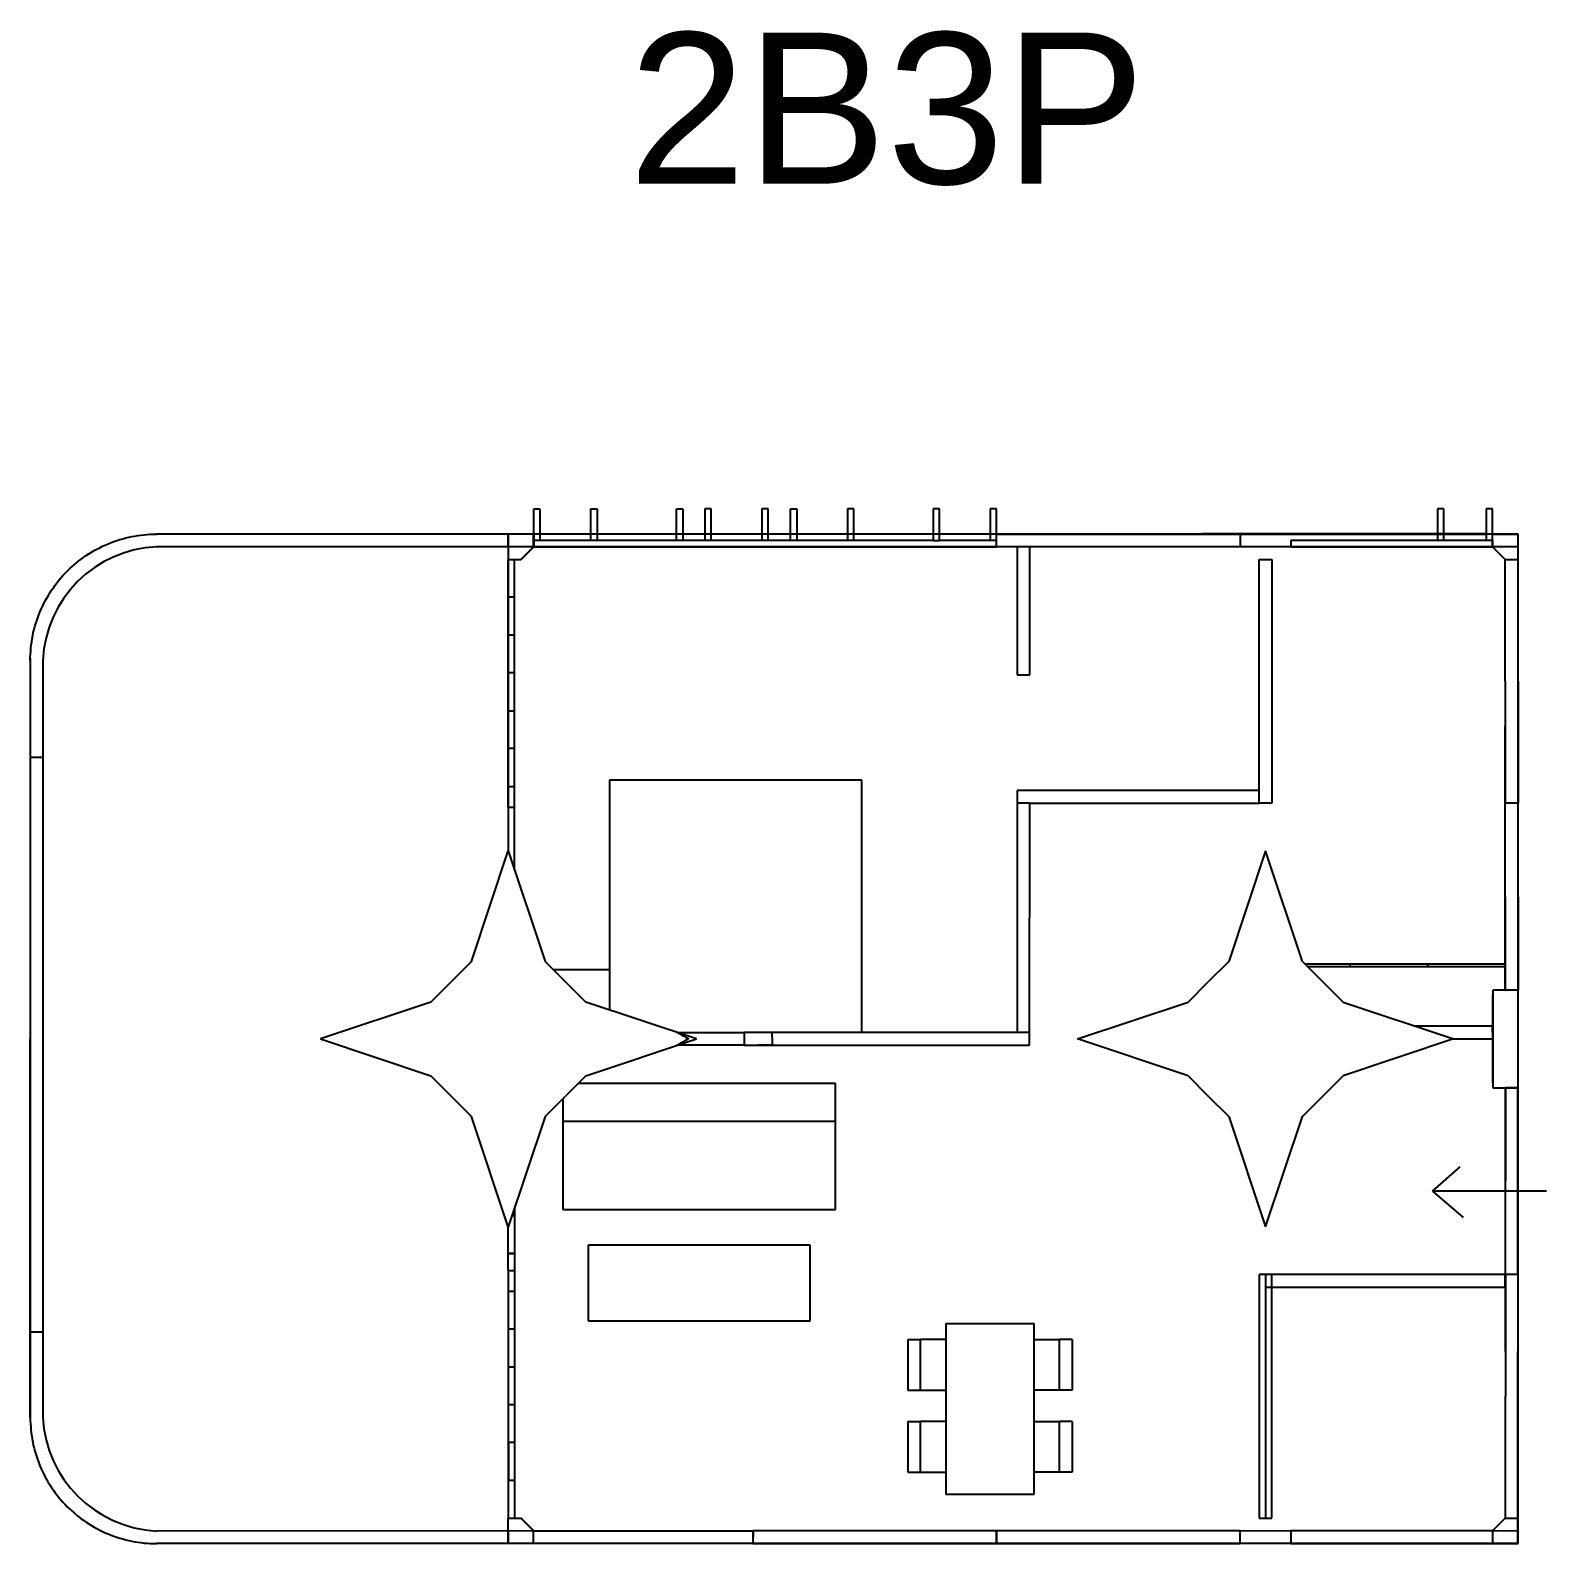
# Model space of a CAD drawing. Header units: millimetres. Extents: x -79796 to 428529, y -36333 to 94467.
# Drawn here: x 37226 to 49242, y 58530 to 70525 of the extents above; entities that cross this region are included whole.
import ezdxf

# ---------------------------------------------------------------- set-up
doc = ezdxf.new("R2010")
doc.units = ezdxf.units.MM
for name, color, linetype in [('Default', 7, 'Continuous'), ('Make2D$Visible$ClippingPlaneIntersections$Default', 7, 'Continuous'), ('Make2D$Visible$Curves$Default', 7, 'Continuous')]:
    doc.layers.add(name, color=color, linetype=linetype)
for name, color, linetype, true_color in [('Make2D$Visible$ClippingPlaneIntersections$columns', 1, 'Continuous', 0xff0000), ('Make2D$Visible$ClippingPlaneIntersections$glasses', 4, 'Continuous', 0x00ffff), ('Make2D$Visible$Curves$balconies', 2, 'Continuous', 0xffff00), ('Make2D$Visible$Curves$floors', 3, 'Continuous', 0x00ff00), ('Make2D$Visible$Curves$glasses', 4, 'Continuous', 0x00ffff), ('slabs', 5, 'Continuous', 0x0000ff)]:
    doc.layers.add(name, color=color, linetype=linetype, true_color=true_color)
doc.styles.add('Default', font='arial.ttf')

# ---------------------------------------------------------------- blocks, each defined once
blk = doc.blocks.new('2B3P-flat-5')
at = {"linetype": 'Continuous'}
for p, q in [((1590176, 951614), (1590395, 951807)), ((1591081, 951614), (1590176, 951614)), ((1590176, 951614), (1590420, 951406))]:
    blk.add_line(p, q, dxfattribs=at)
at = {"lineweight": 35}
blk.add_lwpolyline([(1590597, 956821), (1588347, 956821)], dxfattribs=at)
at = {"layer": 'Make2D$Visible$ClippingPlaneIntersections$columns'}
for p, q in [((1582562, 953435), (1582853, 954310)), ((1582853, 954310), (1583145, 953435)), ((1588853, 954310), (1588562, 953435)), ((1589145, 953435), (1588853, 954310)), ((1582562, 953435), (1582400, 953274)), ((1583145, 953435), (1583307, 953274)), ((1588562, 953435), (1588400, 953274)), ((1589145, 953435), (1589307, 953274)), ((1582239, 953112), (1582400, 953274)), ((1583468, 953112), (1583307, 953274)), ((1588239, 953112), (1588400, 953274)), ((1589468, 953112), (1589307, 953274)), ((1582239, 953112), (1581364, 952821)), ((1584343, 952821), (1583468, 953112)), ((1587364, 952821), (1588239, 953112)), ((1589468, 953112), (1590343, 952821)), ((1581364, 952821), (1582239, 952529)), ((1583468, 952529), (1584343, 952821)), ((1588239, 952529), (1587364, 952821)), ((1590343, 952821), (1589468, 952529)), ((1582239, 952529), (1582400, 952367)), ((1583468, 952529), (1583307, 952367)), ((1588239, 952529), (1588400, 952367)), ((1589307, 952367), (1589468, 952529)), ((1582562, 952206), (1582400, 952367)), ((1583145, 952206), (1583307, 952367)), ((1588562, 952206), (1588400, 952367)), ((1589145, 952206), (1589307, 952367)), ((1582853, 951331), (1582562, 952206)), ((1583145, 952206), (1582853, 951331)), ((1588562, 952206), (1588853, 951331)), ((1588853, 951331), (1589145, 952206))]:
    blk.add_line(p, q, dxfattribs=at)
at = {"layer": 'Make2D$Visible$ClippingPlaneIntersections$Default'}
for p, q in [((1583054, 956771), (1583054, 957021)), ((1583054, 957021), (1583104, 957021)), ((1583104, 957021), (1583104, 956771)), ((1583506, 956771), (1583506, 957021)), ((1583506, 957021), (1583556, 957021)), ((1583556, 957021), (1583556, 956771)), ((1584185, 956771), (1584185, 957021)), ((1584185, 957021), (1584235, 957021)), ((1584235, 957021), (1584235, 956771)), ((1584411, 957021), (1584411, 956771)), ((1584461, 957021), (1584411, 957021)), ((1584461, 956771), (1584461, 957021)), ((1584863, 957021), (1584863, 956771)), ((1584913, 957021), (1584863, 957021)), ((1584913, 956771), (1584913, 957021)), ((1585089, 956771), (1585089, 957021)), ((1585089, 957021), (1585139, 957021)), ((1585139, 957021), (1585139, 956771)), ((1585542, 957021), (1585542, 956771)), ((1585592, 957021), (1585542, 957021)), ((1585592, 956771), (1585592, 957021)), ((1586220, 957021), (1586220, 956771)), ((1586270, 957021), (1586220, 957021)), ((1586270, 956771), (1586270, 957021)), ((1586672, 957021), (1586672, 956771)), ((1586722, 957021), (1586672, 957021)), ((1586722, 956771), (1586722, 957021)), ((1590216, 957021), (1590216, 956771)), ((1590266, 957021), (1590216, 957021)), ((1590266, 956771), (1590266, 957021)), ((1590603, 957021), (1590603, 956771)), ((1590653, 957021), (1590603, 957021)), ((1590653, 956771), (1590653, 957021)), ((1582853, 956821), (1582853, 956621)), ((1583053, 956821), (1582853, 956821)), ((1582953, 956621), (1583053, 956721)), ((1583053, 956721), (1583053, 956821)), ((1586220, 956771), (1586270, 956771)), ((1586722, 956821), (1588653, 956821)), ((1586722, 956771), (1586722, 956821)), ((1586722, 956721), (1586722, 956771)), ((1588653, 956721), (1586722, 956721)), ((1586885, 956721), (1586885, 955705)), ((1586985, 955705), (1586985, 956721)), ((1588653, 956821), (1588653, 956721)), ((1590653, 956721), (1590653, 956821)), ((1590653, 956821), (1590853, 956821)), ((1590753, 956621), (1590653, 956721)), ((1590853, 956821), (1590853, 956621)), ((1582853, 956621), (1582953, 956621)), ((1582853, 956621), (1582853, 956621)), ((1588803, 956621), (1588903, 956621)), ((1588803, 954690), (1588803, 956621)), ((1588903, 956621), (1588903, 954689)), ((1590753, 956621), (1590853, 956621)), ((1590754, 954689), (1590753, 956621)), ((1590853, 956621), (1590854, 954689)), ((1590853, 956621), (1590853, 956621)), ((1586885, 955705), (1586985, 955705)), ((1586885, 954790), (1586885, 954690)), ((1588803, 954790), (1586885, 954790)), ((1586985, 954690), (1586885, 954690)), ((1586885, 954690), (1586885, 952871)), ((1586984, 952871), (1586985, 954690)), ((1586985, 954690), (1588803, 954690)), ((1588903, 954689), (1588803, 954690)), ((1590754, 953207), (1590753, 954689)), ((1590854, 954689), (1590754, 954689)), ((1590853, 954689), (1590854, 953207)), ((1589521, 953414), (1589167, 953414)), ((1589187, 953394), (1589521, 953394)), ((1589521, 953414), (1589521, 953394)), ((1590138, 953414), (1589521, 953414)), ((1589521, 953394), (1590138, 953394)), ((1590754, 953414), (1590138, 953414)), ((1590138, 953414), (1590138, 953394)), ((1590138, 953394), (1590754, 953394)), ((1590754, 953394), (1590754, 953414)), ((1590654, 953207), (1590654, 952434)), ((1590854, 953207), (1590654, 953207)), ((1590854, 952434), (1590854, 953207)), ((1584194, 952871), (1584722, 952871)), ((1586984, 952871), (1584722, 952871)), ((1584722, 952871), (1584723, 952771)), ((1584722, 952871), (1584722, 952771)), ((1586984, 952771), (1586984, 952871)), ((1590653, 952921), (1590043, 952921)), ((1584722, 952771), (1584192, 952771)), ((1584723, 952771), (1586984, 952771)), ((1590343, 952821), (1590654, 952821)), ((1590654, 952434), (1590854, 952434)), ((1590754, 952434), (1590753, 950952)), ((1590853, 950952), (1590854, 952434)), ((1588803, 950952), (1588803, 949021)), ((1588903, 950952), (1588803, 950952)), ((1590753, 950952), (1588853, 950952)), ((1588853, 950952), (1588853, 950852)), ((1588903, 949021), (1588903, 950952)), ((1590753, 950852), (1590753, 950952)), ((1590754, 950952), (1590753, 949021)), ((1590854, 950952), (1590754, 950952)), ((1590853, 949021), (1590854, 950952)), ((1588853, 950852), (1590753, 950852)), ((1582853, 948821), (1582853, 949021)), ((1582853, 949021), (1582953, 949021)), ((1582953, 949021), (1583053, 948921)), ((1588803, 949021), (1588903, 949021)), ((1590753, 949021), (1590653, 948921)), ((1590753, 949021), (1590853, 949021)), ((1590853, 948821), (1590853, 949021)), ((1590853, 949021), (1590853, 949021)), ((1583053, 948921), (1584792, 948921)), ((1583053, 948821), (1583053, 948921)), ((1584792, 948921), (1584791, 948821)), ((1584791, 948921), (1584791, 948821)), ((1586722, 948921), (1584792, 948921)), ((1588653, 948921), (1586722, 948921)), ((1586722, 948921), (1586722, 948821)), ((1586722, 948821), (1586722, 948921)), ((1588653, 948821), (1588653, 948921)), ((1590653, 948921), (1589053, 948921)), ((1589053, 948921), (1589053, 948821)), ((1590653, 948921), (1590653, 948821)), ((1583053, 948821), (1582853, 948821)), ((1584791, 948821), (1583053, 948821)), ((1584791, 948821), (1586722, 948821)), ((1586722, 948821), (1588653, 948821)), ((1589053, 948821), (1590653, 948821)), ((1590653, 948821), (1590853, 948821))]:
    blk.add_line(p, q, dxfattribs=at)
for points in [[(1584280, 952821), (1584280, 952821, -0.001087), (1584194, 952871)], [(1584280, 952821), (1584280, 952821, 0.001073), (1584192, 952771)]]:
    blk.add_lwpolyline(points, format="xyb", dxfattribs=at)
at = {"layer": 'Make2D$Visible$ClippingPlaneIntersections$glasses'}
for p, q in [((1586220, 956771), (1583054, 956771)), ((1583054, 956771), (1583054, 956721)), ((1583054, 956721), (1586722, 956721)), ((1586722, 956771), (1586270, 956771)), ((1586722, 956721), (1586722, 956771)), ((1590654, 956771), (1589054, 956771)), ((1589054, 956771), (1589054, 956721)), ((1589054, 956721), (1590654, 956721)), ((1590654, 956721), (1590654, 956771)), ((1582853, 956321), (1582853, 956621)), ((1582903, 956321), (1582903, 956621)), ((1582853, 956033), (1582853, 956321)), ((1582903, 956033), (1582903, 956321)), ((1582853, 955721), (1582853, 956033)), ((1582903, 955721), (1582903, 956033)), ((1582853, 955421), (1582853, 955721)), ((1582903, 955421), (1582903, 955721)), ((1582853, 955121), (1582853, 955421)), ((1582903, 955121), (1582903, 955421)), ((1582853, 954821), (1582853, 955121)), ((1582903, 954821), (1582903, 955121)), ((1582853, 954656), (1582853, 954821)), ((1582903, 954656), (1582903, 954821)), ((1582853, 954656), (1582903, 954656)), ((1582853, 954656), (1582853, 954310)), ((1582903, 954160), (1582903, 954656)), ((1582903, 951481), (1582903, 950985)), ((1582853, 950985), (1582853, 951331)), ((1582853, 950985), (1582903, 950985)), ((1582853, 950985), (1582853, 950821)), ((1582903, 950985), (1582903, 950821)), ((1582853, 950821), (1582853, 950521)), ((1582903, 950821), (1582903, 950521)), ((1582853, 950521), (1582853, 950221)), ((1582903, 950521), (1582903, 950221)), ((1582853, 950221), (1582853, 949921)), ((1582903, 950221), (1582903, 949921)), ((1582853, 949921), (1582853, 949608)), ((1582903, 949921), (1582903, 949608)), ((1582853, 949608), (1582853, 949321)), ((1582903, 949608), (1582903, 949321)), ((1582853, 949321), (1582853, 949021)), ((1582903, 949321), (1582903, 949021)), ((1582853, 949021), (1582853, 949021))]:
    blk.add_line(p, q, dxfattribs=at)
at = {"layer": 'Make2D$Visible$Curves$balconies'}
for p, q in [((1582854, 954656), (1582854, 956621)), ((1582854, 949621), (1582854, 950985)), ((1582854, 949021), (1582854, 949321))]:
    blk.add_line(p, q, dxfattribs=at)
at = {"layer": 'Make2D$Visible$Curves$Default'}
for p, q in [((1583054, 956721), (1582954, 956621)), ((1583053, 956821), (1583054, 956821)), ((1583053, 956721), (1583054, 956721)), ((1583054, 956821), (1583054, 956771)), ((1590853, 956821), (1590854, 956821)), ((1582953, 956621), (1582954, 956621)), ((1590853, 956621), (1590853, 955299)), ((1590853, 956621), (1590854, 956621)), ((1590753, 954690), (1590753, 955300)), ((1583655, 954871), (1583655, 953371)), ((1585655, 954871), (1583655, 954871)), ((1585655, 952871), (1585655, 954871)), ((1590753, 954690), (1590754, 954689)), ((1590753, 954689), (1590754, 954689)), ((1590753, 954689), (1590753, 954689)), ((1590753, 953414), (1590753, 954689)), ((1590853, 954689), (1590853, 953910)), ((1590853, 953910), (1590853, 953207)), ((1583210, 953371), (1583655, 953371)), ((1583655, 953371), (1583655, 953050)), ((1589167, 953414), (1589166, 953414)), ((1589186, 953394), (1589187, 953394)), ((1590753, 953207), (1590753, 953394)), ((1590753, 953207), (1590754, 953207)), ((1590841, 953207), (1590754, 953207)), ((1584194, 952871), (1584193, 952871)), ((1590654, 952821), (1590653, 952921)), ((1585446, 952468), (1583407, 952468)), ((1585446, 952168), (1585446, 952468)), ((1590753, 952434), (1590753, 950952)), ((1590753, 952434), (1590754, 952434)), ((1590853, 952434), (1590754, 952434)), ((1590853, 950952), (1590853, 952434)), ((1583286, 952347), (1583286, 952168)), ((1583286, 952168), (1583286, 951468)), ((1583286, 952168), (1584086, 952168)), ((1584086, 952168), (1585446, 952168)), ((1585446, 951468), (1585446, 952168)), ((1583286, 951468), (1584086, 951468)), ((1584086, 951468), (1585446, 951468)), ((1583486, 951187), (1583486, 950587)), ((1585246, 951187), (1583486, 951187)), ((1585246, 950587), (1585246, 951187)), ((1588853, 950952), (1588853, 950952)), ((1590753, 950952), (1590754, 950952)), ((1590753, 950952), (1590754, 950952)), ((1590753, 950952), (1590753, 950952)), ((1588853, 950852), (1588853, 949021)), ((1590753, 950852), (1590753, 950342)), ((1583486, 950587), (1584086, 950587)), ((1584086, 950587), (1585246, 950587)), ((1586320, 950566), (1586320, 949212)), ((1586320, 950566), (1587020, 950566)), ((1587020, 949212), (1587020, 950566)), ((1586020, 950437), (1586020, 950037)), ((1586020, 950437), (1586120, 950437)), ((1586120, 950037), (1586120, 950437)), ((1586320, 950437), (1586120, 950437)), ((1587020, 950437), (1587220, 950437)), ((1587320, 950437), (1587220, 950437)), ((1587220, 950037), (1587220, 950437)), ((1587320, 950437), (1587320, 950037)), ((1590853, 949021), (1590853, 950342)), ((1586020, 950037), (1586120, 950037)), ((1586120, 950037), (1586320, 950037)), ((1587220, 950037), (1587020, 950037)), ((1587320, 950037), (1587220, 950037)), ((1586020, 949787), (1586020, 949387)), ((1586020, 949787), (1586120, 949787)), ((1586320, 949787), (1586120, 949787)), ((1586120, 949387), (1586120, 949787)), ((1587020, 949787), (1587220, 949787)), ((1587320, 949787), (1587220, 949787)), ((1587220, 949387), (1587220, 949787)), ((1587320, 949787), (1587320, 949387)), ((1586020, 949387), (1586120, 949387)), ((1586120, 949387), (1586320, 949387)), ((1587220, 949387), (1587020, 949387)), ((1587320, 949387), (1587220, 949387)), ((1586320, 949212), (1587020, 949212)), ((1582953, 949021), (1582954, 949021)), ((1583054, 948921), (1582954, 949021)), ((1590853, 949021), (1590854, 949021)), ((1590853, 948821), (1590854, 948821))]:
    blk.add_line(p, q, dxfattribs=at)
for points in [[(1590654, 953167, 0.71651), (1590653, 953167), (1590653, 953165), (1590653, 953157), (1590653, 953124), (1590653, 952994), (1590653, 952647), (1590653, 952517), (1590653, 952485), (1590653, 952476), (1590653, 952474, 0.716226), (1590654, 952474)], [(1584942, 952871), (1584943, 952790), (1584943, 952774), (1584943, 952771, -0.022751), (1584943, 952771), (1584936, 952771), (1584829, 952770), (1584188, 952769)]]:
    blk.add_lwpolyline(points, format="xyb", dxfattribs=at)
at = {"layer": 'Make2D$Visible$Curves$floors'}
for p, q in [((1583054, 956821), (1583054, 956821)), ((1583506, 956821), (1583104, 956821)), ((1584185, 956821), (1583556, 956821)), ((1584411, 956821), (1584235, 956821)), ((1584863, 956821), (1584461, 956821)), ((1585089, 956821), (1584913, 956821)), ((1585542, 956821), (1585139, 956821)), ((1586220, 956821), (1585592, 956821)), ((1586672, 956821), (1586270, 956821)), ((1586722, 956821), (1586722, 956821)), ((1590216, 956821), (1590068, 956821)), ((1590603, 956821), (1590266, 956821)), ((1590653, 956821), (1590653, 956821)), ((1590854, 953207), (1590854, 956821)), ((1590854, 948821), (1590854, 952434)), ((1582854, 949621), (1582854, 949321))]:
    blk.add_line(p, q, dxfattribs=at)
at = {"layer": 'Make2D$Visible$Curves$glasses'}
for p, q in [((1582903, 956321), (1582853, 956321)), ((1582854, 956021), (1582853, 956021)), ((1582903, 956021), (1582854, 956021)), ((1582903, 955721), (1582853, 955721)), ((1582853, 955421), (1582854, 955421)), ((1582854, 955421), (1582903, 955421)), ((1582854, 955121), (1582853, 955121)), ((1582903, 955121), (1582854, 955121)), ((1582853, 954821), (1582903, 954821)), ((1582883, 951421), (1582903, 951421)), ((1582853, 951123), (1582903, 951123)), ((1582853, 951121), (1582903, 951121)), ((1582853, 950821), (1582854, 950821)), ((1582854, 950821), (1582903, 950821)), ((1582854, 950521), (1582853, 950521)), ((1582903, 950521), (1582854, 950521)), ((1582853, 950221), (1582854, 950221)), ((1582854, 950221), (1582854, 950221)), ((1582854, 950221), (1582903, 950221)), ((1582903, 949921), (1582853, 949921)), ((1582854, 949621), (1582853, 949621)), ((1582903, 949621), (1582854, 949621)), ((1582854, 949321), (1582853, 949321)), ((1582903, 949321), (1582854, 949321))]:
    blk.add_line(p, q, dxfattribs=at)
blk = doc.blocks.new('SLAB 2B-flat-5')
for p, q in [((1582853, 956721), (1582853, 956821)), ((1579065, 955821), (1579065, 949820)), ((1579165, 955821), (1579165, 949820)), ((1579065, 955054), (1579165, 955054)), ((1579165, 950496), (1579065, 950496)), ((1582853, 948920), (1582853, 948820))]:
    blk.add_line(p, q)
for centre, radius, start, end in [((1580107, 955779), 943, 92.5356, 177.451), ((1580113, 949869), 950, 182.9335, 267.076)]:
    blk.add_arc(centre, radius, start, end)
at = {"layer": 'Default', "color": 18, "true_color": 0x000000}
blk.add_line((1590854, 948821), (1590854, 956821), dxfattribs=at)
at = {"layer": 'slabs'}
for points in [[(1590854, 956821), (1580065, 956821)], [(1590854, 956721), (1580065, 956721)], [(1579065, 955837), (1579065, 952837)], [(1579065, 955829), (1579065, 952829)], [(1579065, 955821), (1579065, 952821)], [(1579065, 949820), (1579065, 952821)], [(1590854, 948921), (1580065, 948920)], [(1590854, 948821), (1580065, 948820)]]:
    blk.add_lwpolyline(points, dxfattribs=at)
for points in [[(1579065, 955821, 0), (1579065, 955846, 0), (1579066, 955870, 0), (1579068, 955895, 0), (1579070, 955919, 0), (1579073, 955944, 0), (1579076, 955968, 0), (1579080, 955992, 0), (1579084, 956017, 0), (1579089, 956041, 0), (1579095, 956065, 0), (1579101, 956088, 0), (1579108, 956112, 0), (1579116, 956135, 0), (1579124, 956159, 0), (1579132, 956182, 0), (1579141, 956204, 0), (1579151, 956227, 0), (1579161, 956249, 0), (1579172, 956271, 0), (1579183, 956293, 0), (1579195, 956315, 0), (1579208, 956336, 0), (1579220, 956357, 0), (1579234, 956377, 0), (1579248, 956397, 0), (1579262, 956417, 0), (1579277, 956437, 0), (1579292, 956456, 0), (1579308, 956474, 0), (1579324, 956493, 0), (1579341, 956511, 0), (1579358, 956528, 0), (1579375, 956545, 0), (1579393, 956562, 0), (1579412, 956578, 0), (1579430, 956594, 0), (1579450, 956609, 0), (1579469, 956624, 0), (1579489, 956638, 0), (1579509, 956652, 0), (1579530, 956666, 0), (1579551, 956679, 0), (1579572, 956691, 0), (1579593, 956703, 0), (1579615, 956714, 0), (1579637, 956725, 0), (1579659, 956735, 0), (1579682, 956745, 0), (1579705, 956754, 0), (1579728, 956762, 0), (1579751, 956770, 0), (1579774, 956778, 0), (1579798, 956785, 0), (1579822, 956791, 0), (1579846, 956797, 0), (1579870, 956802, 0), (1579894, 956806, 0), (1579918, 956810, 0), (1579942, 956813, 0), (1579967, 956816, 0), (1579991, 956818, 0), (1580016, 956820, 0), (1580040, 956821, 0), (1580065, 956821, 0)], [(1579065, 949820, 0), (1579065, 949796, 0), (1579066, 949771, 0), (1579068, 949747, 0), (1579070, 949722, 0), (1579072, 949698, 0), (1579076, 949673, 0), (1579080, 949649, 0), (1579084, 949625, 0), (1579089, 949601, 0), (1579095, 949577, 0), (1579101, 949553, 0), (1579108, 949529, 0), (1579116, 949506, 0), (1579124, 949483, 0), (1579132, 949460, 0), (1579141, 949437, 0), (1579151, 949414, 0), (1579161, 949392, 0), (1579172, 949370, 0), (1579183, 949348, 0), (1579195, 949327, 0), (1579207, 949306, 0), (1579220, 949285, 0), (1579234, 949264, 0), (1579248, 949244, 0), (1579262, 949224, 0), (1579277, 949205, 0), (1579292, 949186, 0), (1579308, 949167, 0), (1579324, 949149, 0), (1579341, 949131, 0), (1579358, 949113, 0), (1579375, 949096, 0), (1579393, 949079, 0), (1579412, 949063, 0), (1579430, 949047, 0), (1579449, 949032, 0), (1579469, 949017, 0), (1579489, 949003, 0), (1579509, 948989, 0), (1579530, 948976, 0), (1579550, 948963, 0), (1579572, 948950, 0), (1579593, 948939, 0), (1579615, 948927, 0), (1579637, 948916, 0), (1579659, 948906, 0), (1579682, 948897, 0), (1579705, 948887, 0), (1579728, 948879, 0), (1579751, 948871, 0), (1579774, 948863, 0), (1579798, 948857, 0), (1579822, 948850, 0), (1579845, 948845, 0), (1579870, 948840, 0), (1579894, 948835, 0), (1579918, 948831, 0), (1579942, 948828, 0), (1579967, 948825, 0), (1579991, 948823, 0), (1580016, 948821, 0), (1580040, 948821, 0), (1580065, 948820, 0)]]:
    blk.add_polyline3d(points, dxfattribs=at)

msp = doc.modelspace()

# ---------------------------------------------------------------- block references
for name in ['2B3P-flat-5', 'SLAB 2B-flat-5']:
    msp.add_blockref(name, (-1541839, -890290))

# ---------------------------------------------------------------- texts
at = {"insert": (41966, 69291), "char_height": 1198.2, "width": 9677.05, "attachment_point": 7, "style": 'Default'}
msp.add_mtext('2B3P', dxfattribs=at)

doc.saveas('drawing.dxf')
